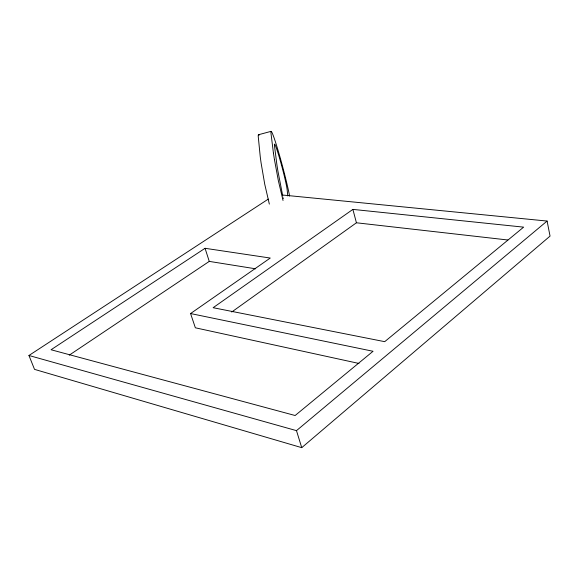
<?xml version="1.0" encoding="UTF-8"?>
<svg xmlns="http://www.w3.org/2000/svg" width="579" height="579" viewBox="0 0 579 579"><rect width="100%" height="100%" fill="white"/><g stroke="black" fill="none" stroke-linecap="round" stroke-linejoin="round"><path stroke-width="0.87" d="M268.287 199.104L28.95 355.484L34.523 369.373L301.739 447.661L550.05 236.102L547.097 221.055L282.566 195.029L277.884 170.928A219.123 11.566 75.6 0 1 276.921 164.856L274.439 145.401A24.521 1.346 75.1 0 1 279.968 159.609A24.521 1.346 75.1 0 1 287.17 189.941L287.777 195.955M28.95 355.484L296.477 430.638L547.097 221.055M231.723 312.023L356.425 222.785L507.884 239.996M352.886 209.395L213.13 307.702L384.709 341.668L523.633 227.142L352.886 209.395L356.425 222.785M190.578 313.55L270.263 258.046L205.053 248.297L51.053 349.752L295.138 415.512L373.057 351.272L190.578 313.55L195.355 327.794L358.98 363.46M69.248 355.159L209.265 261.39L255.643 268.808M258.509 134.733L271.117 131.339M205.053 248.297L209.265 261.39M296.477 430.638L301.739 447.661M283.037 200.486L278.34 180.605L274.432 159.543M269.344 204.112L264.741 184.223L261.115 163.104A231.984 14.576 75.6 0 1 260.246 156.714L258.248 136.506A37.584 2.446 75.1 0 1 259.124 135.247M283.24 197.873L283.399 198.496M282.566 195.029L282.769 195.926M273.44 153.174L270.958 133.083A37.606 2.063 75.1 0 1 278.086 150.468A37.606 2.063 75.1 0 1 289.601 196.057M274.432 159.536A232.157 12.275 75.6 0 1 273.44 153.182"/></g></svg>
